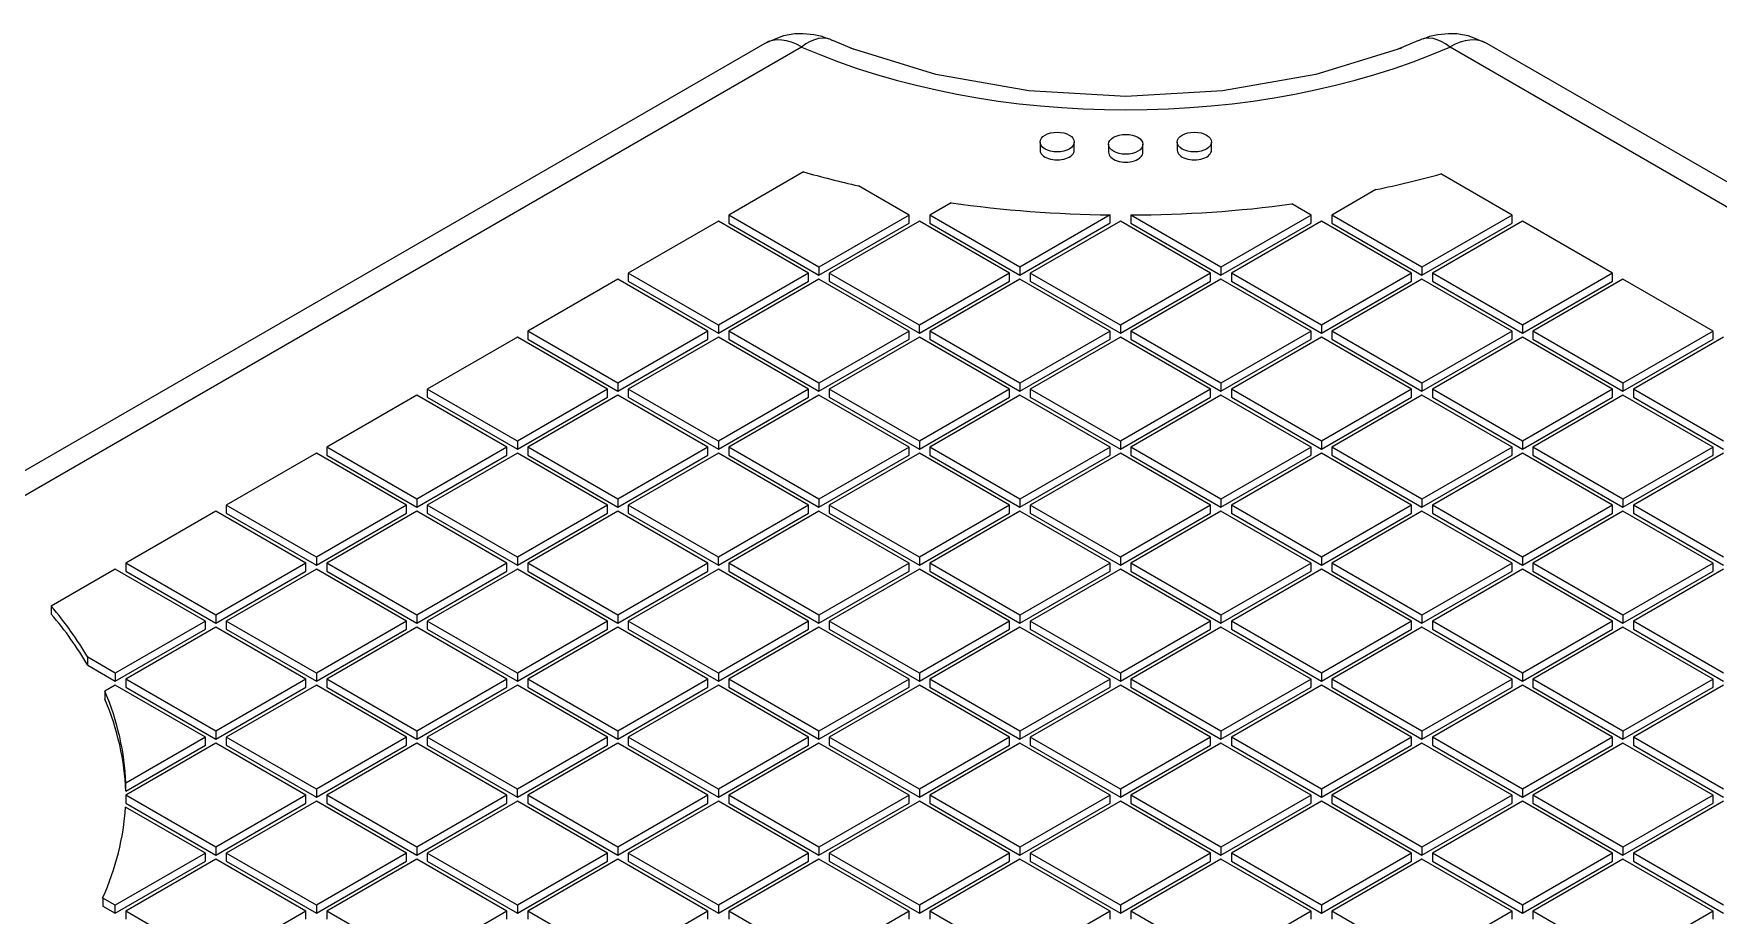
# Model space of a CAD drawing. Header units: millimetres. Extents: x -428 to 1137, y -706 to 661.
# Drawn here: x 507.5 to 851.2, y -255.7 to -75.8 of the extents above; entities that cross this region are included whole.
import ezdxf

# ---------------------------------------------------------------- set-up
doc = ezdxf.new("R2010")
doc.units = ezdxf.units.MM
doc.header["$LTSCALE"] = 5
doc.linetypes.add('AUSGEZOGEN', pattern=[0])
doc.layers.add('Layer9', color=5, linetype='Continuous', true_color=0x0000ff)

# ---------------------------------------------------------------- blocks, each defined once
blk = doc.blocks.new('Einzelelement_nNn011')
at = {"layer": 'Layer9', "color": 5, "linetype": 'AUSGEZOGEN', "lineweight": 18, "true_color": 0x0000ff}
for p, q in [((656.68, -77.76), (456.63, -193.26)), ((464.13, -194), (664.18, -78.5)), ((658.9, -76.81), (656.68, -77.76)), ((660.47, -76.23), (658.9, -76.81)), ((662.8, -75.85), (660.47, -76.23)), ((664.49, -75.79), (662.8, -75.85)), ((666.7, -75.99), (664.49, -75.79)), ((668.35, -76.37), (666.7, -75.99)), ((669.74, -76.9), (668.35, -76.37)), ((674.93, -78.99), (670.58, -77.21)), ((691.58, -84.13), (674.17, -78.76)), ((786.57, -78.73), (769.07, -84.13)), ((790.06, -77.21), (785.72, -78.99)), ((792.29, -76.37), (790.91, -76.9)), ((793.95, -75.99), (792.29, -76.37)), ((796.16, -75.79), (793.95, -75.99)), ((797.85, -75.85), (796.16, -75.79)), ((796.47, -78.5), (996.52, -194)), ((800.18, -76.23), (797.85, -75.85)), ((801.75, -76.81), (800.18, -76.23)), ((803.97, -77.76), (801.75, -76.81)), ((1004.02, -193.26), (803.97, -77.76)), ((710.57, -87.46), (691.58, -84.13)), ((769.07, -84.13), (750.07, -87.46)), ((730.32, -88.58), (710.57, -87.46)), ((750.07, -87.46), (730.32, -88.58)), ((712.82, -97.9), (712.82, -99.53)), ((719.82, -99.53), (719.82, -97.9)), ((726.82, -98.36), (726.82, -99.99)), ((733.82, -99.99), (733.82, -98.36)), ((740.82, -97.9), (740.82, -99.53)), ((747.82, -99.53), (747.82, -97.9)), ((664.57, -104), (649.33, -112.8)), ((809.13, -112.8), (794.6, -104.41)), ((686.1, -112.8), (675.78, -106.84)), ((781.35, -107.61), (772.36, -112.8)), ((667.71, -123.41), (649.33, -112.8)), ((649.33, -112.8), (649.33, -114.43)), ((686.1, -112.8), (667.71, -123.41)), ((686.1, -114.43), (686.1, -112.8)), ((694.67, -110.3), (690.34, -112.8)), ((708.72, -123.41), (690.34, -112.8)), ((690.34, -112.8), (690.34, -114.43)), ((727.16, -112.77), (708.72, -123.41)), ((727.16, -114.4), (727.16, -112.77)), ((749.73, -123.41), (731.33, -112.79)), ((731.33, -112.79), (731.33, -114.42)), ((768.12, -112.8), (749.73, -123.41)), ((768.12, -112.8), (764.21, -110.54)), ((768.12, -114.43), (768.12, -112.8)), ((790.75, -123.41), (772.36, -112.8)), ((772.36, -112.8), (772.36, -114.43)), ((809.13, -112.8), (790.75, -123.41)), ((809.13, -114.43), (809.13, -112.8)), ((647.2, -114.02), (628.82, -124.64)), ((665.59, -124.64), (647.2, -114.02)), ((649.33, -114.43), (667.71, -125.05)), ((667.71, -125.05), (686.1, -114.43)), ((688.22, -114.02), (669.83, -124.64)), ((706.6, -124.64), (688.22, -114.02)), ((690.34, -114.43), (708.72, -125.05)), ((708.72, -125.05), (727.16, -114.4)), ((729.23, -114.02), (710.84, -124.64)), ((747.61, -124.64), (729.23, -114.02)), ((731.33, -114.42), (749.73, -125.05)), ((749.73, -125.05), (768.12, -114.43)), ((770.24, -114.02), (751.86, -124.64)), ((788.63, -124.64), (770.24, -114.02)), ((772.36, -114.43), (790.75, -125.05)), ((790.75, -125.05), (809.13, -114.43)), ((811.25, -114.02), (792.87, -124.64)), ((829.64, -124.64), (811.25, -114.02)), ((667.71, -123.41), (667.71, -125.05)), ((708.72, -123.41), (708.72, -125.05)), ((749.73, -123.41), (749.73, -125.05)), ((790.75, -123.41), (790.75, -125.05)), ((626.7, -125.86), (608.31, -136.48)), ((645.08, -136.48), (626.7, -125.86)), ((647.2, -135.25), (628.82, -124.64)), ((628.82, -124.64), (628.82, -126.27)), ((628.82, -126.27), (647.2, -136.89)), ((665.59, -124.64), (647.2, -135.25)), ((647.2, -136.89), (665.59, -126.27)), ((667.71, -125.86), (649.33, -136.48)), ((665.59, -126.27), (665.59, -124.64)), ((686.1, -136.48), (667.71, -125.86)), ((688.22, -135.25), (669.83, -124.64)), ((669.83, -124.64), (669.83, -126.27)), ((669.83, -126.27), (688.22, -136.89)), ((706.6, -124.64), (688.22, -135.25)), ((688.22, -136.89), (706.6, -126.27)), ((708.72, -125.86), (690.34, -136.48)), ((706.6, -126.27), (706.6, -124.64)), ((727.11, -136.48), (708.72, -125.86)), ((729.23, -135.25), (710.84, -124.64)), ((710.84, -124.64), (710.84, -126.27)), ((710.84, -126.27), (729.23, -136.89)), ((747.61, -124.64), (729.23, -135.25)), ((729.23, -136.89), (747.61, -126.27)), ((749.73, -125.86), (731.35, -136.48)), ((747.61, -126.27), (747.61, -124.64)), ((768.12, -136.48), (749.73, -125.86)), ((770.24, -135.25), (751.86, -124.64)), ((751.86, -124.64), (751.86, -126.27)), ((751.86, -126.27), (770.24, -136.89)), ((788.63, -124.64), (770.24, -135.25)), ((770.24, -136.89), (788.63, -126.27)), ((790.75, -125.86), (772.36, -136.48)), ((788.63, -126.27), (788.63, -124.64)), ((809.13, -136.48), (790.75, -125.86)), ((811.25, -135.25), (792.87, -124.64)), ((792.87, -124.64), (792.87, -126.27)), ((792.87, -126.27), (811.25, -136.89)), ((829.64, -124.64), (811.25, -135.25)), ((811.25, -136.89), (829.64, -126.27)), ((831.76, -125.86), (813.37, -136.48)), ((829.64, -126.27), (829.64, -124.64)), ((850.14, -136.48), (831.76, -125.86)), ((626.7, -147.09), (608.31, -136.48)), ((608.31, -136.48), (608.31, -138.11)), ((645.08, -136.48), (626.7, -147.09)), ((645.08, -138.11), (645.08, -136.48)), ((647.2, -135.25), (647.2, -136.89)), ((667.71, -147.09), (649.33, -136.48)), ((649.33, -136.48), (649.33, -138.11)), ((686.1, -136.48), (667.71, -147.09)), ((686.1, -138.11), (686.1, -136.48)), ((688.22, -136.89), (688.22, -135.25)), ((708.72, -147.09), (690.34, -136.48)), ((690.34, -136.48), (690.34, -138.11)), ((727.11, -136.48), (708.72, -147.09)), ((727.11, -138.11), (727.11, -136.48)), ((729.23, -135.25), (729.23, -136.89)), ((749.73, -147.09), (731.35, -136.48)), ((731.35, -136.48), (731.35, -138.11)), ((768.12, -136.48), (749.73, -147.09)), ((768.12, -138.11), (768.12, -136.48)), ((770.24, -135.25), (770.24, -136.89)), ((790.75, -147.09), (772.36, -136.48)), ((772.36, -136.48), (772.36, -138.11)), ((809.13, -136.48), (790.75, -147.09)), ((809.13, -138.11), (809.13, -136.48)), ((811.25, -135.25), (811.25, -136.89)), ((831.76, -147.09), (813.37, -136.48)), ((813.37, -136.48), (813.37, -138.11)), ((850.14, -136.48), (831.76, -147.09)), ((850.14, -138.11), (850.14, -136.48)), ((606.19, -137.7), (587.81, -148.32)), ((624.58, -148.32), (606.19, -137.7)), ((608.31, -138.11), (626.7, -148.73)), ((626.7, -148.73), (645.08, -138.11)), ((647.2, -137.7), (628.82, -148.32)), ((665.59, -148.32), (647.2, -137.7)), ((649.33, -138.11), (667.71, -148.73)), ((667.71, -148.73), (686.1, -138.11)), ((688.22, -137.7), (669.83, -148.32)), ((706.6, -148.32), (688.22, -137.7)), ((690.34, -138.11), (708.72, -148.73)), ((708.72, -148.73), (727.11, -138.11)), ((729.23, -137.7), (710.84, -148.32)), ((747.61, -148.32), (729.23, -137.7)), ((731.35, -138.11), (749.73, -148.73)), ((749.73, -148.73), (768.12, -138.11)), ((770.24, -137.7), (751.86, -148.32)), ((788.63, -148.32), (770.24, -137.7)), ((772.36, -138.11), (790.75, -148.73)), ((790.75, -148.73), (809.13, -138.11)), ((811.25, -137.7), (792.87, -148.32)), ((829.64, -148.32), (811.25, -137.7)), ((813.37, -138.11), (831.76, -148.73)), ((831.76, -148.73), (850.14, -138.11)), ((852.27, -137.7), (833.88, -148.32)), ((626.7, -147.09), (626.7, -148.73)), ((667.71, -147.09), (667.71, -148.73)), ((708.72, -147.09), (708.72, -148.73)), ((749.73, -147.09), (749.73, -148.73)), ((790.75, -147.09), (790.75, -148.73)), ((831.76, -147.09), (831.76, -148.73)), ((585.69, -149.54), (567.3, -160.16)), ((604.07, -160.16), (585.69, -149.54)), ((606.19, -158.93), (587.81, -148.32)), ((587.81, -148.32), (587.81, -149.95)), ((587.81, -149.95), (606.19, -160.56)), ((624.58, -148.32), (606.19, -158.93)), ((606.19, -160.56), (624.58, -149.95)), ((626.7, -149.54), (608.31, -160.16)), ((624.58, -149.95), (624.58, -148.32)), ((645.08, -160.16), (626.7, -149.54)), ((647.2, -158.93), (628.82, -148.32)), ((628.82, -148.32), (628.82, -149.95)), ((628.82, -149.95), (647.2, -160.56)), ((665.59, -148.32), (647.2, -158.93)), ((647.2, -160.56), (665.59, -149.95)), ((667.71, -149.54), (649.33, -160.16)), ((665.59, -149.95), (665.59, -148.32)), ((686.1, -160.16), (667.71, -149.54)), ((688.22, -158.93), (669.83, -148.32)), ((669.83, -148.32), (669.83, -149.95)), ((669.83, -149.95), (688.22, -160.56)), ((706.6, -148.32), (688.22, -158.93)), ((688.22, -160.56), (706.6, -149.95)), ((708.72, -149.54), (690.34, -160.16)), ((706.6, -149.95), (706.6, -148.32)), ((727.11, -160.16), (708.72, -149.54)), ((729.23, -158.93), (710.84, -148.32)), ((710.84, -148.32), (710.84, -149.95)), ((710.84, -149.95), (729.23, -160.56)), ((747.61, -148.32), (729.23, -158.93)), ((729.23, -160.56), (747.61, -149.95)), ((749.73, -149.54), (731.35, -160.16)), ((747.61, -149.95), (747.61, -148.32)), ((768.12, -160.16), (749.73, -149.54)), ((770.24, -158.93), (751.86, -148.32)), ((751.86, -148.32), (751.86, -149.95)), ((751.86, -149.95), (770.24, -160.56)), ((788.63, -148.32), (770.24, -158.93)), ((770.24, -160.56), (788.63, -149.95)), ((790.75, -149.54), (772.36, -160.16)), ((788.63, -149.95), (788.63, -148.32)), ((809.13, -160.16), (790.75, -149.54)), ((811.25, -158.93), (792.87, -148.32)), ((792.87, -148.32), (792.87, -149.95)), ((792.87, -149.95), (811.25, -160.56)), ((829.64, -148.32), (811.25, -158.93)), ((811.25, -160.56), (829.64, -149.95)), ((831.76, -149.54), (813.37, -160.16)), ((829.64, -149.95), (829.64, -148.32)), ((850.14, -160.16), (831.76, -149.54)), ((852.27, -158.93), (833.88, -148.32)), ((833.88, -148.32), (833.88, -149.95)), ((833.88, -149.95), (852.27, -160.56)), ((565.18, -161.38), (546.8, -172)), ((583.56, -172), (565.18, -161.38)), ((585.69, -170.77), (567.3, -160.16)), ((567.3, -160.16), (567.3, -161.79)), ((604.07, -160.16), (585.69, -170.77)), ((606.19, -161.38), (587.81, -172)), ((604.07, -161.79), (604.07, -160.16)), ((606.19, -158.93), (606.19, -160.56)), ((624.58, -172), (606.19, -161.38)), ((626.7, -170.77), (608.31, -160.16)), ((608.31, -160.16), (608.31, -161.79)), ((645.08, -160.16), (626.7, -170.77)), ((647.2, -161.38), (628.82, -172)), ((645.08, -161.79), (645.08, -160.16)), ((647.2, -158.93), (647.2, -160.56)), ((665.59, -172), (647.2, -161.38)), ((667.71, -170.77), (649.33, -160.16)), ((649.33, -160.16), (649.33, -161.79)), ((686.1, -160.16), (667.71, -170.77)), ((688.22, -161.38), (669.83, -172)), ((686.1, -161.79), (686.1, -160.16)), ((688.22, -158.93), (688.22, -160.56)), ((706.6, -172), (688.22, -161.38)), ((708.72, -170.77), (690.34, -160.16)), ((690.34, -160.16), (690.34, -161.79)), ((727.11, -160.16), (708.72, -170.77)), ((729.23, -161.38), (710.84, -172)), ((727.11, -161.79), (727.11, -160.16)), ((729.23, -158.93), (729.23, -160.56)), ((747.61, -172), (729.23, -161.38)), ((749.73, -170.77), (731.35, -160.16)), ((731.35, -160.16), (731.35, -161.79)), ((768.12, -160.16), (749.73, -170.77)), ((770.24, -161.38), (751.86, -172)), ((768.12, -161.79), (768.12, -160.16)), ((770.24, -158.93), (770.24, -160.56)), ((788.63, -172), (770.24, -161.38)), ((790.75, -170.77), (772.36, -160.16)), ((772.36, -160.16), (772.36, -161.79)), ((809.13, -160.16), (790.75, -170.77)), ((811.25, -161.38), (792.87, -172)), ((809.13, -161.79), (809.13, -160.16)), ((811.25, -158.93), (811.25, -160.56)), ((829.64, -172), (811.25, -161.38)), ((831.76, -170.77), (813.37, -160.16)), ((813.37, -160.16), (813.37, -161.79)), ((850.14, -160.16), (831.76, -170.77)), ((852.27, -161.38), (833.88, -172)), ((850.14, -161.79), (850.14, -160.16)), ((567.3, -161.79), (585.69, -172.4)), ((585.69, -172.4), (604.07, -161.79)), ((608.31, -161.79), (626.7, -172.4)), ((626.7, -172.4), (645.08, -161.79)), ((649.33, -161.79), (667.71, -172.4)), ((667.71, -172.4), (686.1, -161.79)), ((690.34, -161.79), (708.72, -172.4)), ((708.72, -172.4), (727.11, -161.79)), ((731.35, -161.79), (749.73, -172.4)), ((749.73, -172.4), (768.12, -161.79)), ((772.36, -161.79), (790.75, -172.4)), ((790.75, -172.4), (809.13, -161.79)), ((813.37, -161.79), (831.76, -172.4)), ((831.76, -172.4), (850.14, -161.79)), ((585.69, -170.77), (585.69, -172.4)), ((626.7, -170.77), (626.7, -172.4)), ((667.71, -170.77), (667.71, -172.4)), ((708.72, -170.77), (708.72, -172.4)), ((749.73, -170.77), (749.73, -172.4)), ((790.75, -170.77), (790.75, -172.4)), ((831.76, -170.77), (831.76, -172.4)), ((544.67, -173.22), (526.29, -183.83)), ((563.06, -183.83), (544.67, -173.22)), ((565.18, -182.61), (546.8, -172)), ((546.8, -172), (546.8, -173.63)), ((546.8, -173.63), (565.18, -184.24)), ((583.56, -172), (565.18, -182.61)), ((565.18, -184.24), (583.56, -173.63)), ((585.69, -173.22), (567.3, -183.83)), ((583.56, -173.63), (583.56, -172)), ((604.07, -183.83), (585.69, -173.22)), ((606.19, -182.61), (587.81, -172)), ((587.81, -172), (587.81, -173.63)), ((587.81, -173.63), (606.19, -184.24)), ((624.58, -172), (606.19, -182.61)), ((606.19, -184.24), (624.58, -173.63)), ((626.7, -173.22), (608.31, -183.83)), ((624.58, -173.63), (624.58, -172)), ((645.08, -183.83), (626.7, -173.22)), ((647.2, -182.61), (628.82, -172)), ((628.82, -172), (628.82, -173.63)), ((628.82, -173.63), (647.2, -184.24)), ((665.59, -172), (647.2, -182.61)), ((647.2, -184.24), (665.59, -173.63)), ((667.71, -173.22), (649.33, -183.83)), ((665.59, -173.63), (665.59, -172)), ((686.1, -183.83), (667.71, -173.22)), ((688.22, -182.61), (669.83, -172)), ((669.83, -172), (669.83, -173.63)), ((669.83, -173.63), (688.22, -184.24)), ((706.6, -172), (688.22, -182.61)), ((688.22, -184.24), (706.6, -173.63)), ((708.72, -173.22), (690.34, -183.83)), ((706.6, -173.63), (706.6, -172)), ((727.11, -183.83), (708.72, -173.22)), ((729.23, -182.61), (710.84, -172)), ((710.84, -172), (710.84, -173.63)), ((710.84, -173.63), (729.23, -184.24)), ((747.61, -172), (729.23, -182.61)), ((729.23, -184.24), (747.61, -173.63)), ((749.73, -173.22), (731.35, -183.83)), ((747.61, -173.63), (747.61, -172)), ((768.12, -183.83), (749.73, -173.22)), ((770.24, -182.61), (751.86, -172)), ((751.86, -172), (751.86, -173.63)), ((751.86, -173.63), (770.24, -184.24)), ((788.63, -172), (770.24, -182.61)), ((770.24, -184.24), (788.63, -173.63)), ((790.75, -173.22), (772.36, -183.83)), ((788.63, -173.63), (788.63, -172)), ((809.13, -183.83), (790.75, -173.22)), ((811.25, -182.61), (792.87, -172)), ((792.87, -172), (792.87, -173.63)), ((792.87, -173.63), (811.25, -184.24)), ((829.64, -172), (811.25, -182.61)), ((811.25, -184.24), (829.64, -173.63)), ((831.76, -173.22), (813.37, -183.83)), ((829.64, -173.63), (829.64, -172)), ((850.14, -183.83), (831.76, -173.22)), ((852.27, -182.61), (833.88, -172)), ((833.88, -172), (833.88, -173.63)), ((833.88, -173.63), (852.27, -184.24)), ((524.17, -185.06), (511.11, -192.6)), ((542.55, -195.67), (524.17, -185.06)), ((544.67, -194.45), (526.29, -183.83)), ((526.29, -183.83), (526.29, -185.47)), ((526.29, -185.47), (544.67, -196.08)), ((563.06, -183.83), (544.67, -194.45)), ((544.67, -196.08), (563.06, -185.47)), ((565.18, -185.06), (546.8, -195.67)), ((563.06, -185.47), (563.06, -183.83)), ((565.18, -182.61), (565.18, -184.24)), ((583.56, -195.67), (565.18, -185.06)), ((585.69, -194.45), (567.3, -183.83)), ((567.3, -183.83), (567.3, -185.47)), ((567.3, -185.47), (585.69, -196.08)), ((604.07, -183.83), (585.69, -194.45)), ((585.69, -196.08), (604.07, -185.47)), ((606.19, -185.06), (587.81, -195.67)), ((604.07, -185.47), (604.07, -183.83)), ((606.19, -182.61), (606.19, -184.24)), ((624.58, -195.67), (606.19, -185.06)), ((626.7, -194.45), (608.31, -183.83)), ((608.31, -183.83), (608.31, -185.47)), ((608.31, -185.47), (626.7, -196.08)), ((645.08, -183.83), (626.7, -194.45)), ((626.7, -196.08), (645.08, -185.47)), ((647.2, -185.06), (628.82, -195.67)), ((645.08, -185.47), (645.08, -183.83)), ((647.2, -184.24), (647.2, -182.61)), ((665.59, -195.67), (647.2, -185.06)), ((667.71, -194.45), (649.33, -183.83)), ((649.33, -183.83), (649.33, -185.47)), ((649.33, -185.47), (667.71, -196.08)), ((686.1, -183.83), (667.71, -194.45)), ((667.71, -196.08), (686.1, -185.47)), ((688.22, -185.06), (669.83, -195.67)), ((686.1, -185.47), (686.1, -183.83)), ((688.22, -182.61), (688.22, -184.24)), ((706.6, -195.67), (688.22, -185.06)), ((708.72, -194.45), (690.34, -183.83)), ((690.34, -183.83), (690.34, -185.47)), ((690.34, -185.47), (708.72, -196.08)), ((727.11, -183.83), (708.72, -194.45)), ((708.72, -196.08), (727.11, -185.47)), ((729.23, -185.06), (710.84, -195.67)), ((727.11, -185.47), (727.11, -183.83)), ((729.23, -182.61), (729.23, -184.24)), ((747.61, -195.67), (729.23, -185.06)), ((749.73, -194.45), (731.35, -183.83)), ((731.35, -183.83), (731.35, -185.47)), ((731.35, -185.47), (749.73, -196.08)), ((768.12, -183.83), (749.73, -194.45)), ((749.73, -196.08), (768.12, -185.47)), ((770.24, -185.06), (751.86, -195.67)), ((768.12, -185.47), (768.12, -183.83)), ((770.24, -182.61), (770.24, -184.24)), ((788.63, -195.67), (770.24, -185.06)), ((790.75, -194.45), (772.36, -183.83)), ((772.36, -183.83), (772.36, -185.47)), ((772.36, -185.47), (790.75, -196.08)), ((809.13, -183.83), (790.75, -194.45)), ((790.75, -196.08), (809.13, -185.47)), ((811.25, -185.06), (792.87, -195.67)), ((809.13, -185.47), (809.13, -183.83)), ((811.25, -182.61), (811.25, -184.24)), ((829.64, -195.67), (811.25, -185.06)), ((831.76, -194.45), (813.37, -183.83)), ((813.37, -183.83), (813.37, -185.47)), ((813.37, -185.47), (831.76, -196.08)), ((850.14, -183.83), (831.76, -194.45)), ((831.76, -196.08), (850.14, -185.47)), ((852.27, -185.06), (833.88, -195.67)), ((850.14, -185.47), (850.14, -183.83)), ((511.11, -192.6), (511.11, -194.23)), ((542.55, -195.67), (524.17, -206.29)), ((542.55, -197.31), (542.55, -195.67)), ((544.67, -194.45), (544.67, -196.08)), ((565.18, -206.29), (546.8, -195.67)), ((546.8, -195.67), (546.8, -197.31)), ((583.56, -195.67), (565.18, -206.29)), ((583.56, -197.31), (583.56, -195.67)), ((585.69, -194.45), (585.69, -196.08)), ((606.19, -206.29), (587.81, -195.67)), ((587.81, -195.67), (587.81, -197.31)), ((624.58, -195.67), (606.19, -206.29)), ((624.58, -197.31), (624.58, -195.67)), ((626.7, -194.45), (626.7, -196.08)), ((647.2, -206.29), (628.82, -195.67)), ((628.82, -195.67), (628.82, -197.31)), ((665.59, -195.67), (647.2, -206.29)), ((665.59, -197.31), (665.59, -195.67)), ((667.71, -194.45), (667.71, -196.08)), ((688.22, -206.29), (669.83, -195.67)), ((669.83, -195.67), (669.83, -197.31)), ((706.6, -195.67), (688.22, -206.29)), ((706.6, -197.31), (706.6, -195.67)), ((708.72, -194.45), (708.72, -196.08)), ((729.23, -206.29), (710.84, -195.67)), ((710.84, -195.67), (710.84, -197.31)), ((747.61, -195.67), (729.23, -206.29)), ((747.61, -197.31), (747.61, -195.67)), ((749.73, -194.45), (749.73, -196.08)), ((770.24, -206.29), (751.86, -195.67)), ((751.86, -195.67), (751.86, -197.31)), ((788.63, -195.67), (770.24, -206.29)), ((788.63, -197.31), (788.63, -195.67)), ((790.75, -194.45), (790.75, -196.08)), ((811.25, -206.29), (792.87, -195.67)), ((792.87, -195.67), (792.87, -197.31)), ((829.64, -195.67), (811.25, -206.29)), ((829.64, -197.31), (829.64, -195.67)), ((831.76, -194.45), (831.76, -196.08)), ((852.27, -206.29), (833.88, -195.67)), ((833.88, -195.67), (833.88, -197.31)), ((524.17, -207.92), (542.55, -197.31)), ((544.67, -196.9), (526.29, -207.51)), ((563.06, -207.51), (544.67, -196.9)), ((546.8, -197.31), (565.18, -207.92)), ((565.18, -207.92), (583.56, -197.31)), ((585.69, -196.9), (567.3, -207.51)), ((604.07, -207.51), (585.69, -196.9)), ((587.81, -197.31), (606.19, -207.92)), ((606.19, -207.92), (624.58, -197.31)), ((626.7, -196.9), (608.31, -207.51)), ((645.08, -207.51), (626.7, -196.9)), ((628.82, -197.31), (647.2, -207.92)), ((647.2, -207.92), (665.59, -197.31)), ((667.71, -196.9), (649.33, -207.51)), ((686.1, -207.51), (667.71, -196.9)), ((669.83, -197.31), (688.22, -207.92)), ((688.22, -207.92), (706.6, -197.31)), ((708.72, -196.9), (690.34, -207.51)), ((727.11, -207.51), (708.72, -196.9)), ((710.84, -197.31), (729.23, -207.92)), ((729.23, -207.92), (747.61, -197.31)), ((749.73, -196.9), (731.35, -207.51)), ((768.12, -207.51), (749.73, -196.9)), ((751.86, -197.31), (770.24, -207.92)), ((770.24, -207.92), (788.63, -197.31)), ((790.75, -196.9), (772.36, -207.51)), ((809.13, -207.51), (790.75, -196.9)), ((792.87, -197.31), (811.25, -207.92)), ((811.25, -207.92), (829.64, -197.31)), ((831.76, -196.9), (813.37, -207.51)), ((850.14, -207.51), (831.76, -196.9)), ((833.88, -197.31), (852.27, -207.92)), ((518.54, -204.67), (518.54, -203.04)), ((524.17, -206.29), (518.54, -203.04)), ((518.54, -204.67), (524.17, -207.92)), ((524.17, -208.74), (522.03, -209.97)), ((524.17, -206.29), (524.17, -207.92)), ((542.55, -219.35), (524.17, -208.74)), ((544.67, -218.13), (526.29, -207.51)), ((526.29, -207.51), (526.29, -209.15)), ((526.29, -209.15), (544.67, -219.76)), ((563.06, -207.51), (544.67, -218.13)), ((544.67, -219.76), (563.06, -209.15)), ((565.18, -208.74), (546.8, -219.35)), ((563.06, -209.15), (563.06, -207.51)), ((565.18, -206.29), (565.18, -207.92)), ((583.56, -219.35), (565.18, -208.74)), ((585.69, -218.13), (567.3, -207.51)), ((567.3, -207.51), (567.3, -209.15)), ((567.3, -209.15), (585.69, -219.76)), ((604.07, -207.51), (585.69, -218.13)), ((585.69, -219.76), (604.07, -209.15)), ((606.19, -208.74), (587.81, -219.35)), ((604.07, -209.15), (604.07, -207.51)), ((606.19, -206.29), (606.19, -207.92)), ((624.58, -219.35), (606.19, -208.74)), ((626.7, -218.13), (608.31, -207.51)), ((608.31, -207.51), (608.31, -209.15)), ((608.31, -209.15), (626.7, -219.76)), ((645.08, -207.51), (626.7, -218.13)), ((626.7, -219.76), (645.08, -209.15)), ((647.2, -208.74), (628.82, -219.35)), ((645.08, -209.15), (645.08, -207.51)), ((647.2, -206.29), (647.2, -207.92)), ((665.59, -219.35), (647.2, -208.74)), ((667.71, -218.13), (649.33, -207.51)), ((649.33, -207.51), (649.33, -209.15)), ((649.33, -209.15), (667.71, -219.76)), ((686.1, -207.51), (667.71, -218.13)), ((667.71, -219.76), (686.1, -209.15)), ((688.22, -208.74), (669.83, -219.35)), ((686.1, -209.15), (686.1, -207.51)), ((688.22, -206.29), (688.22, -207.92)), ((706.6, -219.35), (688.22, -208.74)), ((708.72, -218.13), (690.34, -207.51)), ((690.34, -207.51), (690.34, -209.15)), ((690.34, -209.15), (708.72, -219.76)), ((727.11, -207.51), (708.72, -218.13)), ((708.72, -219.76), (727.11, -209.15)), ((729.23, -208.74), (710.84, -219.35)), ((727.11, -209.15), (727.11, -207.51)), ((729.23, -206.29), (729.23, -207.92)), ((747.61, -219.35), (729.23, -208.74)), ((749.73, -218.13), (731.35, -207.51)), ((731.35, -207.51), (731.35, -209.15)), ((731.35, -209.15), (749.73, -219.76)), ((768.12, -207.51), (749.73, -218.13)), ((749.73, -219.76), (768.12, -209.15)), ((770.24, -208.74), (751.86, -219.35)), ((768.12, -209.15), (768.12, -207.51)), ((770.24, -206.29), (770.24, -207.92)), ((788.63, -219.35), (770.24, -208.74)), ((790.75, -218.13), (772.36, -207.51)), ((772.36, -207.51), (772.36, -209.15)), ((772.36, -209.15), (790.75, -219.76)), ((809.13, -207.51), (790.75, -218.13)), ((790.75, -219.76), (809.13, -209.15)), ((811.25, -208.74), (792.87, -219.35)), ((809.13, -209.15), (809.13, -207.51)), ((811.25, -206.29), (811.25, -207.92)), ((829.64, -219.35), (811.25, -208.74)), ((831.76, -218.13), (813.37, -207.51)), ((813.37, -207.51), (813.37, -209.15)), ((813.37, -209.15), (831.76, -219.76)), ((850.14, -207.51), (831.76, -218.13)), ((831.76, -219.76), (850.14, -209.15)), ((852.27, -208.74), (833.88, -219.35)), ((850.14, -209.15), (850.14, -207.51)), ((522.03, -209.97), (522.03, -211.61)), ((542.55, -219.35), (526.31, -228.73)), ((542.55, -220.98), (542.55, -219.35)), ((544.67, -218.13), (544.67, -219.76)), ((565.18, -229.97), (546.8, -219.35)), ((546.8, -219.35), (546.8, -220.98)), ((583.56, -219.35), (565.18, -229.97)), ((583.56, -220.98), (583.56, -219.35)), ((585.69, -218.13), (585.69, -219.76)), ((606.19, -229.97), (587.81, -219.35)), ((587.81, -219.35), (587.81, -220.98)), ((624.58, -219.35), (606.19, -229.97)), ((624.58, -220.98), (624.58, -219.35)), ((626.7, -218.13), (626.7, -219.76)), ((647.2, -229.97), (628.82, -219.35)), ((628.82, -219.35), (628.82, -220.98)), ((665.59, -219.35), (647.2, -229.97)), ((665.59, -220.98), (665.59, -219.35)), ((667.71, -219.76), (667.71, -218.13)), ((688.22, -229.97), (669.83, -219.35)), ((669.83, -219.35), (669.83, -220.98)), ((706.6, -219.35), (688.22, -229.97)), ((706.6, -220.98), (706.6, -219.35)), ((708.72, -218.13), (708.72, -219.76)), ((729.23, -229.97), (710.84, -219.35)), ((710.84, -219.35), (710.84, -220.98)), ((747.61, -219.35), (729.23, -229.97)), ((747.61, -220.98), (747.61, -219.35)), ((749.73, -218.13), (749.73, -219.76)), ((770.24, -229.97), (751.86, -219.35)), ((751.86, -219.35), (751.86, -220.98)), ((788.63, -219.35), (770.24, -229.97)), ((788.63, -220.98), (788.63, -219.35)), ((790.75, -218.13), (790.75, -219.76)), ((811.25, -229.97), (792.87, -219.35)), ((792.87, -219.35), (792.87, -220.98)), ((829.64, -219.35), (811.25, -229.97)), ((829.64, -220.98), (829.64, -219.35)), ((831.76, -218.13), (831.76, -219.76)), ((852.27, -229.97), (833.88, -219.35)), ((833.88, -219.35), (833.88, -220.98)), ((544.67, -220.58), (526.29, -231.19)), ((526.31, -230.36), (542.55, -220.98)), ((563.06, -231.19), (544.67, -220.58)), ((546.8, -220.98), (565.18, -231.6)), ((565.18, -231.6), (583.56, -220.98)), ((585.69, -220.58), (567.3, -231.19)), ((604.07, -231.19), (585.69, -220.58)), ((587.81, -220.98), (606.19, -231.6)), ((606.19, -231.6), (624.58, -220.98)), ((626.7, -220.58), (608.31, -231.19)), ((645.08, -231.19), (626.7, -220.58)), ((628.82, -220.98), (647.2, -231.6)), ((647.2, -231.6), (665.59, -220.98)), ((667.71, -220.58), (649.33, -231.19)), ((686.1, -231.19), (667.71, -220.58)), ((669.83, -220.98), (688.22, -231.6)), ((688.22, -231.6), (706.6, -220.98)), ((708.72, -220.58), (690.34, -231.19)), ((727.11, -231.19), (708.72, -220.58)), ((710.84, -220.98), (729.23, -231.6)), ((729.23, -231.6), (747.61, -220.98)), ((749.73, -220.58), (731.35, -231.19)), ((768.12, -231.19), (749.73, -220.58)), ((751.86, -220.98), (770.24, -231.6)), ((770.24, -231.6), (788.63, -220.98)), ((790.75, -220.58), (772.36, -231.19)), ((809.13, -231.19), (790.75, -220.58)), ((792.87, -220.98), (811.25, -231.6)), ((811.25, -231.6), (829.64, -220.98)), ((831.76, -220.58), (813.37, -231.19)), ((850.14, -231.19), (831.76, -220.58)), ((833.88, -220.98), (852.27, -231.6)), ((526.31, -230.36), (526.31, -228.73)), ((565.18, -229.97), (565.18, -231.6)), ((606.19, -231.6), (606.19, -229.97)), ((647.2, -229.97), (647.2, -231.6)), ((688.22, -229.97), (688.22, -231.6)), ((729.23, -229.97), (729.23, -231.6)), ((770.24, -229.97), (770.24, -231.6)), ((811.25, -229.97), (811.25, -231.6)), ((542.55, -243.03), (526.25, -233.62)), ((544.67, -241.81), (526.29, -231.19)), ((526.29, -231.19), (526.29, -232.82)), ((526.29, -232.82), (544.67, -243.44)), ((563.06, -231.19), (544.67, -241.81)), ((544.67, -243.44), (563.06, -232.82)), ((565.18, -232.42), (546.8, -243.03)), ((563.06, -232.82), (563.06, -231.19)), ((583.56, -243.03), (565.18, -232.42)), ((585.69, -241.81), (567.3, -231.19)), ((567.3, -231.19), (567.3, -232.82)), ((567.3, -232.82), (585.69, -243.44)), ((604.07, -231.19), (585.69, -241.81)), ((585.69, -243.44), (604.07, -232.82)), ((606.19, -232.42), (587.81, -243.03)), ((604.07, -232.82), (604.07, -231.19)), ((624.58, -243.03), (606.19, -232.42)), ((626.7, -241.81), (608.31, -231.19)), ((608.31, -231.19), (608.31, -232.82)), ((608.31, -232.82), (626.7, -243.44)), ((645.08, -231.19), (626.7, -241.81)), ((626.7, -243.44), (645.08, -232.82)), ((647.2, -232.42), (628.82, -243.03)), ((645.08, -232.82), (645.08, -231.19)), ((665.59, -243.03), (647.2, -232.42)), ((667.71, -241.81), (649.33, -231.19)), ((649.33, -231.19), (649.33, -232.82)), ((649.33, -232.82), (667.71, -243.44)), ((686.1, -231.19), (667.71, -241.81)), ((667.71, -243.44), (686.1, -232.82)), ((688.22, -232.42), (669.83, -243.03)), ((686.1, -232.82), (686.1, -231.19)), ((706.6, -243.03), (688.22, -232.42)), ((708.72, -241.81), (690.34, -231.19)), ((690.34, -231.19), (690.34, -232.82)), ((690.34, -232.82), (708.72, -243.44)), ((727.11, -231.19), (708.72, -241.81)), ((708.72, -243.44), (727.11, -232.82)), ((729.23, -232.42), (710.84, -243.03)), ((727.11, -232.82), (727.11, -231.19)), ((747.61, -243.03), (729.23, -232.42)), ((749.73, -241.81), (731.35, -231.19)), ((731.35, -231.19), (731.35, -232.82)), ((731.35, -232.82), (749.73, -243.44)), ((768.12, -231.19), (749.73, -241.81)), ((749.73, -243.44), (768.12, -232.82)), ((770.24, -232.42), (751.86, -243.03)), ((768.12, -232.82), (768.12, -231.19)), ((788.63, -243.03), (770.24, -232.42)), ((790.75, -241.81), (772.36, -231.19)), ((772.36, -231.19), (772.36, -232.82)), ((772.36, -232.82), (790.75, -243.44)), ((809.13, -231.19), (790.75, -241.81)), ((790.75, -243.44), (809.13, -232.82)), ((811.25, -232.42), (792.87, -243.03)), ((809.13, -232.82), (809.13, -231.19)), ((829.64, -243.03), (811.25, -232.42)), ((831.76, -241.81), (813.37, -231.19)), ((813.37, -231.19), (813.37, -232.82)), ((813.37, -232.82), (831.76, -243.44)), ((850.14, -231.19), (831.76, -241.81)), ((831.76, -243.44), (850.14, -232.82)), ((852.27, -232.42), (833.88, -243.03)), ((850.14, -232.82), (850.14, -231.19)), ((542.55, -243.03), (524.17, -253.64)), ((542.55, -244.66), (542.55, -243.03)), ((544.67, -241.81), (544.67, -243.44)), ((565.18, -253.64), (546.8, -243.03)), ((546.8, -243.03), (546.8, -244.66)), ((583.56, -243.03), (565.18, -253.64)), ((583.56, -244.66), (583.56, -243.03)), ((585.69, -241.81), (585.69, -243.44)), ((606.19, -253.64), (587.81, -243.03)), ((587.81, -243.03), (587.81, -244.66)), ((624.58, -243.03), (606.19, -253.64)), ((624.58, -244.66), (624.58, -243.03)), ((626.7, -241.81), (626.7, -243.44)), ((647.2, -253.64), (628.82, -243.03)), ((628.82, -243.03), (628.82, -244.66)), ((665.59, -243.03), (647.2, -253.64)), ((665.59, -244.66), (665.59, -243.03)), ((667.71, -241.81), (667.71, -243.44)), ((688.22, -253.64), (669.83, -243.03)), ((669.83, -243.03), (669.83, -244.66)), ((706.6, -243.03), (688.22, -253.64)), ((706.6, -244.66), (706.6, -243.03)), ((708.72, -241.81), (708.72, -243.44)), ((729.23, -253.64), (710.84, -243.03)), ((710.84, -243.03), (710.84, -244.66)), ((747.61, -243.03), (729.23, -253.64)), ((747.61, -244.66), (747.61, -243.03)), ((749.73, -241.81), (749.73, -243.44)), ((770.24, -253.64), (751.86, -243.03)), ((751.86, -243.03), (751.86, -244.66)), ((788.63, -243.03), (770.24, -253.64)), ((788.63, -244.66), (788.63, -243.03)), ((790.75, -241.81), (790.75, -243.44)), ((811.25, -253.64), (792.87, -243.03)), ((792.87, -243.03), (792.87, -244.66)), ((829.64, -243.03), (811.25, -253.64)), ((829.64, -244.66), (829.64, -243.03)), ((831.76, -241.81), (831.76, -243.44)), ((852.27, -253.64), (833.88, -243.03)), ((833.88, -243.03), (833.88, -244.66)), ((524.17, -255.28), (542.55, -244.66)), ((544.67, -244.26), (526.29, -254.87)), ((563.06, -254.87), (544.67, -244.26)), ((546.8, -244.66), (565.18, -255.28)), ((565.18, -255.28), (583.56, -244.66)), ((585.69, -244.26), (567.3, -254.87)), ((604.07, -254.87), (585.69, -244.26)), ((587.81, -244.66), (606.19, -255.28)), ((606.19, -255.28), (624.58, -244.66)), ((626.7, -244.26), (608.31, -254.87)), ((645.08, -254.87), (626.7, -244.26)), ((628.82, -244.66), (647.2, -255.28)), ((647.2, -255.28), (665.59, -244.66)), ((667.71, -244.26), (649.33, -254.87)), ((686.1, -254.87), (667.71, -244.26)), ((669.83, -244.66), (688.22, -255.28)), ((688.22, -255.28), (706.6, -244.66)), ((708.72, -244.26), (690.34, -254.87)), ((727.11, -254.87), (708.72, -244.26)), ((710.84, -244.66), (729.23, -255.28)), ((729.23, -255.28), (747.61, -244.66)), ((749.73, -244.26), (731.35, -254.87)), ((768.12, -254.87), (749.73, -244.26)), ((751.86, -244.66), (770.24, -255.28)), ((770.24, -255.28), (788.63, -244.66)), ((790.75, -244.26), (772.36, -254.87)), ((809.13, -254.87), (790.75, -244.26)), ((792.87, -244.66), (811.25, -255.28)), ((811.25, -255.28), (829.64, -244.66)), ((831.76, -244.26), (813.37, -254.87)), ((850.14, -254.87), (831.76, -244.26)), ((833.88, -244.66), (852.27, -255.28)), ((524.17, -253.64), (521.59, -252.16)), ((521.59, -252.16), (521.59, -253.79)), ((521.59, -253.79), (524.17, -255.28)), ((524.17, -255.28), (524.17, -253.64)), ((565.18, -253.64), (565.18, -255.28)), ((606.19, -253.64), (606.19, -255.28)), ((647.2, -253.64), (647.2, -255.28)), ((688.22, -253.64), (688.22, -255.28)), ((729.23, -253.64), (729.23, -255.28)), ((770.24, -253.64), (770.24, -255.28)), ((811.25, -253.64), (811.25, -255.28)), ((544.67, -265.48), (526.29, -254.87)), ((526.29, -254.87), (526.29, -256.5)), ((563.06, -254.87), (544.67, -265.48)), ((563.06, -256.5), (563.06, -254.87)), ((585.69, -265.48), (567.3, -254.87)), ((567.3, -254.87), (567.3, -256.5)), ((604.07, -254.87), (585.69, -265.48)), ((604.07, -256.5), (604.07, -254.87)), ((626.7, -265.48), (608.31, -254.87)), ((608.31, -254.87), (608.31, -256.5)), ((645.08, -254.87), (626.7, -265.48)), ((645.08, -256.5), (645.08, -254.87)), ((667.71, -265.48), (649.33, -254.87)), ((649.33, -254.87), (649.33, -256.5)), ((686.1, -254.87), (667.71, -265.48)), ((686.1, -256.5), (686.1, -254.87)), ((708.72, -265.48), (690.34, -254.87)), ((690.34, -254.87), (690.34, -256.5)), ((727.11, -254.87), (708.72, -265.48)), ((727.11, -256.5), (727.11, -254.87)), ((749.73, -265.48), (731.35, -254.87)), ((731.35, -254.87), (731.35, -256.5)), ((768.12, -254.87), (749.73, -265.48)), ((768.12, -256.5), (768.12, -254.87)), ((790.75, -265.48), (772.36, -254.87)), ((772.36, -254.87), (772.36, -256.5)), ((809.13, -254.87), (790.75, -265.48)), ((809.13, -256.5), (809.13, -254.87)), ((831.76, -265.48), (813.37, -254.87)), ((813.37, -254.87), (813.37, -256.5)), ((850.14, -254.87), (831.76, -265.48)), ((850.14, -256.5), (850.14, -254.87))]:
    blk.add_line(p, q, dxfattribs=at)
for centre, major_axis, ratio, start_param, end_param in [((664.18, -90.75), (-7.5, 12.99), 0.57735, 5.497787, 6.283185), ((664.18, -90.75), (6.01, 13.74), 0.492876, 6.223335, 7.008733), ((730.32, -28.07), (109.57, 0), 0.57735, 4.06432, 5.360457), ((796.47, -90.75), (6.01, -13.74), 0.492876, 2.416045, 3.201443), ((796.47, -90.75), (7.5, 12.99), 0.57735, 0, 0.785398), ((716.32, -99.53), (-3.5, 0), 0.57735, 0, 3.141593), ((744.32, -99.53), (-3.5, 0), 0.57735, 0, 3.141593), ((730.32, -99.99), (-3.5, 0), 0.57735, 0, 3.141593), ((730.32, -26.43), (-149.57, 0), 0.57735, 1.11563, 1.197493), ((730.32, -26.43), (-149.57, 0), 0.57735, 1.918966, 2.014995), ((730.32, -26.43), (-149.57, 0), 0.57735, 1.330086, 1.54963), ((730.32, -26.43), (-149.57, 0), 0.57735, 1.577518, 1.799354), ((376.77, -230.56), (-149.57, 0), 0.57735, 3.465912, 3.596759), ((376.77, -232.19), (-149.57, 0), 0.57735, 3.465912, 3.596759), ((376.77, -230.56), (-149.57, 0), 0.57735, 3.162759, 3.382303), ((376.77, -232.19), (-149.57, 0), 0.57735, 3.162759, 3.382303), ((376.77, -230.56), (-149.57, 0), 0.57735, 2.888819, 3.106178)]:
    blk.add_ellipse(centre, major_axis=major_axis, ratio=ratio, start_param=start_param, end_param=end_param, dxfattribs=at)
for centre in [(716.32, -97.9), (744.32, -97.9), (730.32, -98.36)]:
    blk.add_ellipse(centre, major_axis=(3.5, 0), ratio=0.57735, dxfattribs=at)
blk = doc.blocks.new('Einzelschwimmkörper_nNn010')
blk.add_blockref('Einzelelement_nNn011', (0, 0))
blk = doc.blocks.new('Vorderansicht-I4_nNn09')
blk.add_blockref('Einzelschwimmkörper_nNn010', (0, 0))

msp = doc.modelspace()

# ---------------------------------------------------------------- block references
msp.add_blockref('Vorderansicht-I4_nNn09', (0, 0))

doc.saveas('drawing.dxf')
